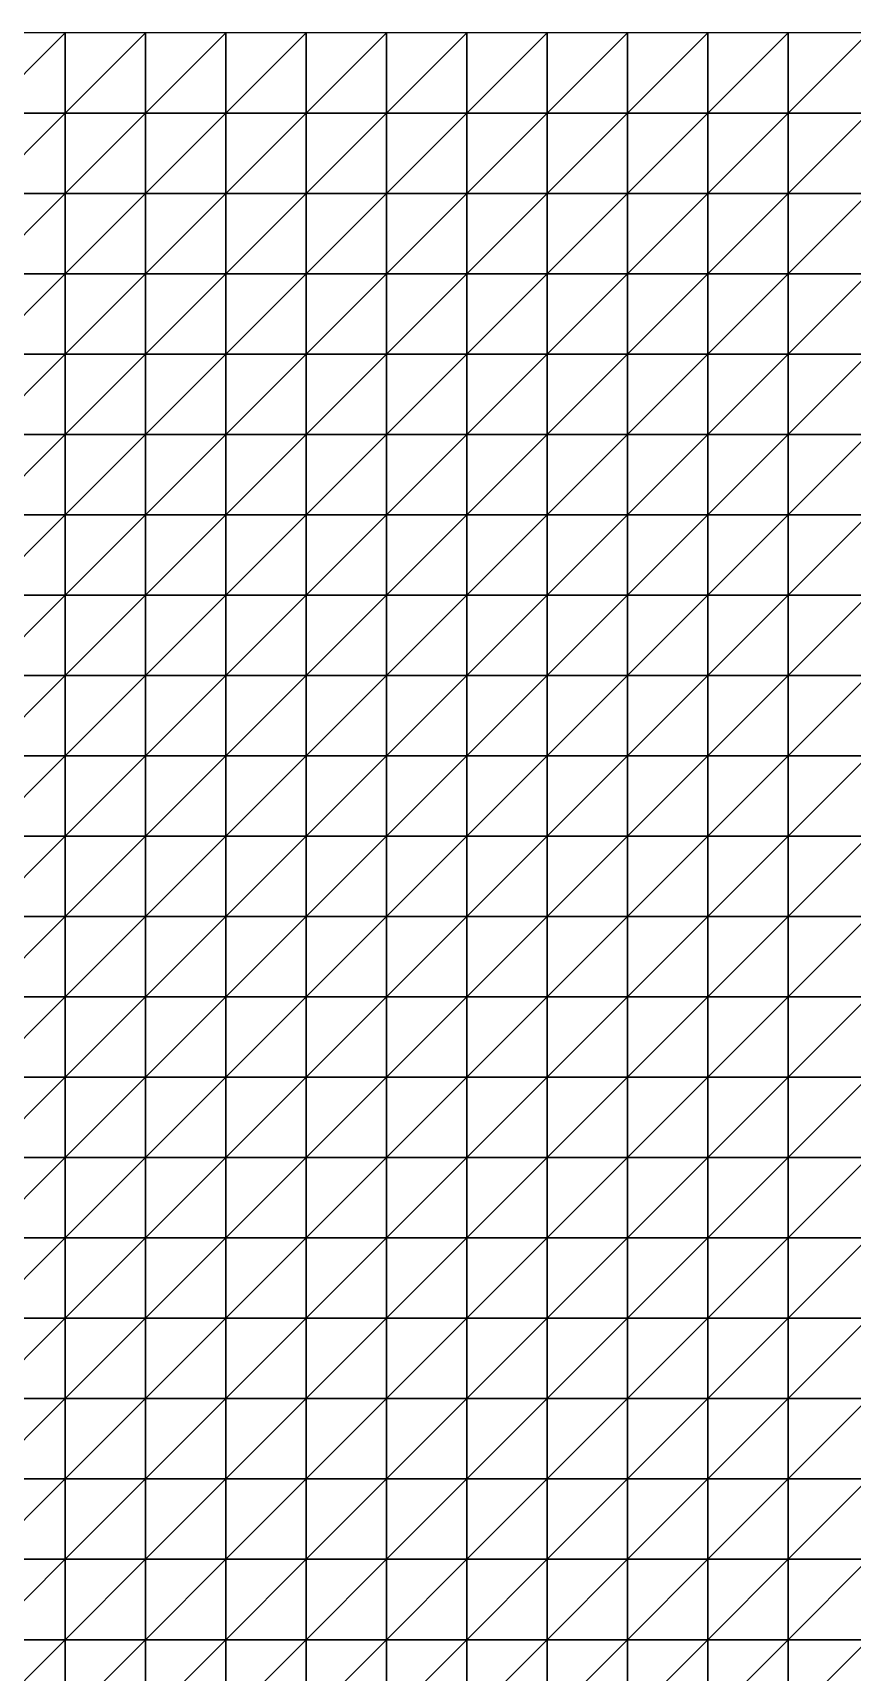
# Model space of a CAD drawing. Header units: metres. Extents: x 351000 to 353000, y 7455000 to 7457000.
# Drawn here: x 352490 to 352745, y 7456490 to 7457000 of the extents above; entities that cross this region are included whole.
import ezdxf

# ---------------------------------------------------------------- set-up
doc = ezdxf.new("R2010")
doc.units = ezdxf.units.M

msp = doc.modelspace()

# ---------------------------------------------------------------- linework, layer by layer
at = {"layer": 'BASE_OF_OXIDE_BOX'}
for points in [[(352475, 7456975, 1186.91), (352500, 7456975, 1201.4), (352500, 7457000, 1194.12)], [(352475, 7456975, 1186.91), (352500, 7457000, 1194.12), (352475, 7457000, 1181.9)], [(352500, 7456975, 1201.4), (352525, 7456975, 1214.19), (352525, 7457000, 1206.35)], [(352500, 7456975, 1201.4), (352525, 7457000, 1206.35), (352500, 7457000, 1194.12)], [(352525, 7456975, 1214.19), (352550, 7456975, 1222.08), (352550, 7457000, 1214.76)], [(352525, 7456975, 1214.19), (352550, 7457000, 1214.76), (352525, 7457000, 1206.35)], [(352550, 7456975, 1222.08), (352575, 7456975, 1225.71), (352575, 7457000, 1218.33)], [(352550, 7456975, 1222.08), (352575, 7457000, 1218.33), (352550, 7457000, 1214.76)], [(352575, 7456975, 1225.71), (352600, 7456975, 1221.13), (352600, 7457000, 1215.51)], [(352575, 7456975, 1225.71), (352600, 7457000, 1215.51), (352575, 7457000, 1218.33)], [(352600, 7456975, 1221.13), (352625, 7456975, 1211.99), (352625, 7457000, 1208.33)], [(352600, 7456975, 1221.13), (352625, 7457000, 1208.33), (352600, 7457000, 1215.51)], [(352625, 7456975, 1211.99), (352650, 7456975, 1201.63), (352650, 7457000, 1199.58)], [(352625, 7456975, 1211.99), (352650, 7457000, 1199.58), (352625, 7457000, 1208.33)], [(352650, 7456975, 1201.63), (352675, 7456975, 1193.41), (352675, 7457000, 1192.22)], [(352650, 7456975, 1201.63), (352675, 7457000, 1192.22), (352650, 7457000, 1199.58)], [(352675, 7456975, 1193.41), (352700, 7456975, 1189.57), (352700, 7457000, 1188.35)], [(352675, 7456975, 1193.41), (352700, 7457000, 1188.35), (352675, 7457000, 1192.22)], [(352700, 7456975, 1189.57), (352725, 7456975, 1190.68), (352725, 7457000, 1188.75)], [(352700, 7456975, 1189.57), (352725, 7457000, 1188.75), (352700, 7457000, 1188.35)], [(352725, 7456975, 1190.68), (352750, 7456975, 1195.74), (352750, 7457000, 1192.9)], [(352725, 7456975, 1190.68), (352750, 7457000, 1192.9), (352725, 7457000, 1188.75)], [(352475, 7456950, 1190.58), (352500, 7456950, 1206.44), (352500, 7456975, 1201.4)], [(352475, 7456950, 1190.58), (352500, 7456975, 1201.4), (352475, 7456975, 1186.91)], [(352500, 7456950, 1206.44), (352525, 7456950, 1217.72), (352525, 7456975, 1214.19)], [(352500, 7456950, 1206.44), (352525, 7456975, 1214.19), (352500, 7456975, 1201.4)], [(352525, 7456950, 1217.72), (352550, 7456950, 1225.62), (352550, 7456975, 1222.08)], [(352525, 7456950, 1217.72), (352550, 7456975, 1222.08), (352525, 7456975, 1214.19)], [(352550, 7456950, 1225.62), (352575, 7456950, 1229.38), (352575, 7456975, 1225.71)], [(352550, 7456950, 1225.62), (352575, 7456975, 1225.71), (352550, 7456975, 1222.08)], [(352575, 7456950, 1229.38), (352600, 7456950, 1223.93), (352600, 7456975, 1221.13)], [(352575, 7456950, 1229.38), (352600, 7456975, 1221.13), (352575, 7456975, 1225.71)], [(352600, 7456950, 1223.93), (352625, 7456950, 1213.88), (352625, 7456975, 1211.99)], [(352600, 7456950, 1223.93), (352625, 7456975, 1211.99), (352600, 7456975, 1221.13)], [(352625, 7456950, 1213.88), (352650, 7456950, 1203.16), (352650, 7456975, 1201.63)], [(352625, 7456950, 1213.88), (352650, 7456975, 1201.63), (352625, 7456975, 1211.99)], [(352650, 7456950, 1203.16), (352675, 7456950, 1195.27), (352675, 7456975, 1193.41)], [(352650, 7456950, 1203.16), (352675, 7456975, 1193.41), (352650, 7456975, 1201.63)], [(352675, 7456950, 1195.27), (352700, 7456950, 1192.33), (352700, 7456975, 1189.57)], [(352675, 7456950, 1195.27), (352700, 7456975, 1189.57), (352675, 7456975, 1193.41)], [(352700, 7456950, 1192.33), (352725, 7456950, 1194.56), (352725, 7456975, 1190.68)], [(352700, 7456950, 1192.33), (352725, 7456975, 1190.68), (352700, 7456975, 1189.57)], [(352725, 7456950, 1194.56), (352750, 7456950, 1200.44), (352750, 7456975, 1195.74)], [(352725, 7456950, 1194.56), (352750, 7456975, 1195.74), (352725, 7456975, 1190.68)], [(352475, 7456925, 1195.01), (352500, 7456925, 1208.62), (352500, 7456950, 1206.44)], [(352475, 7456925, 1195.01), (352500, 7456950, 1206.44), (352475, 7456950, 1190.58)], [(352500, 7456925, 1208.62), (352525, 7456925, 1218.88), (352525, 7456950, 1217.72)], [(352500, 7456925, 1208.62), (352525, 7456950, 1217.72), (352500, 7456950, 1206.44)], [(352525, 7456925, 1218.88), (352550, 7456925, 1226.2), (352550, 7456950, 1225.62)], [(352525, 7456925, 1218.88), (352550, 7456950, 1225.62), (352525, 7456950, 1217.72)], [(352550, 7456925, 1226.2), (352575, 7456925, 1229.03), (352575, 7456950, 1229.38)], [(352550, 7456925, 1226.2), (352575, 7456950, 1229.38), (352550, 7456950, 1225.62)], [(352575, 7456925, 1229.03), (352600, 7456925, 1224.26), (352600, 7456950, 1223.93)], [(352575, 7456925, 1229.03), (352600, 7456950, 1223.93), (352575, 7456950, 1229.38)], [(352600, 7456925, 1224.26), (352625, 7456925, 1213.97), (352625, 7456950, 1213.88)], [(352600, 7456925, 1224.26), (352625, 7456950, 1213.88), (352600, 7456950, 1223.93)], [(352625, 7456925, 1213.97), (352650, 7456925, 1203.73), (352650, 7456950, 1203.16)], [(352625, 7456925, 1213.97), (352650, 7456950, 1203.16), (352625, 7456950, 1213.88)], [(352650, 7456925, 1203.73), (352675, 7456925, 1196.89), (352675, 7456950, 1195.27)], [(352650, 7456925, 1203.73), (352675, 7456950, 1195.27), (352650, 7456950, 1203.16)], [(352675, 7456925, 1196.89), (352700, 7456925, 1195.29), (352700, 7456950, 1192.33)], [(352675, 7456925, 1196.89), (352700, 7456950, 1192.33), (352675, 7456950, 1195.27)], [(352700, 7456925, 1195.29), (352725, 7456925, 1198.67), (352725, 7456950, 1194.56)], [(352700, 7456925, 1195.29), (352725, 7456950, 1194.56), (352700, 7456950, 1192.33)], [(352725, 7456925, 1198.67), (352750, 7456925, 1205.07), (352750, 7456950, 1200.44)], [(352725, 7456925, 1198.67), (352750, 7456950, 1200.44), (352725, 7456950, 1194.56)], [(352475, 7456900, 1202.11), (352500, 7456900, 1211.02), (352500, 7456925, 1208.62)], [(352475, 7456900, 1202.11), (352500, 7456925, 1208.62), (352475, 7456925, 1195.01)], [(352500, 7456900, 1211.02), (352525, 7456900, 1219.76), (352525, 7456925, 1218.88)], [(352500, 7456900, 1211.02), (352525, 7456925, 1218.88), (352500, 7456925, 1208.62)], [(352525, 7456900, 1219.76), (352550, 7456900, 1225.8), (352550, 7456925, 1226.2)], [(352525, 7456900, 1219.76), (352550, 7456925, 1226.2), (352525, 7456925, 1218.88)], [(352550, 7456900, 1225.8), (352575, 7456900, 1227.6), (352575, 7456925, 1229.03)], [(352550, 7456900, 1225.8), (352575, 7456925, 1229.03), (352550, 7456925, 1226.2)], [(352575, 7456900, 1227.6), (352600, 7456900, 1222.9), (352600, 7456925, 1224.26)], [(352575, 7456900, 1227.6), (352600, 7456925, 1224.26), (352575, 7456925, 1229.03)], [(352600, 7456900, 1222.9), (352625, 7456900, 1212.52), (352625, 7456925, 1213.97)], [(352600, 7456900, 1222.9), (352625, 7456925, 1213.97), (352600, 7456925, 1224.26)], [(352625, 7456900, 1212.52), (352650, 7456900, 1202.93), (352650, 7456925, 1203.73)], [(352625, 7456900, 1212.52), (352650, 7456925, 1203.73), (352625, 7456925, 1213.97)], [(352650, 7456900, 1202.93), (352675, 7456900, 1197.17), (352675, 7456925, 1196.89)], [(352650, 7456900, 1202.93), (352675, 7456925, 1196.89), (352650, 7456925, 1203.73)], [(352675, 7456900, 1197.17), (352700, 7456900, 1196.65), (352700, 7456925, 1195.29)], [(352675, 7456900, 1197.17), (352700, 7456925, 1195.29), (352675, 7456925, 1196.89)], [(352700, 7456900, 1196.65), (352725, 7456900, 1200.68), (352725, 7456925, 1198.67)], [(352700, 7456900, 1196.65), (352725, 7456925, 1198.67), (352700, 7456925, 1195.29)], [(352725, 7456900, 1200.68), (352750, 7456900, 1206.95), (352750, 7456925, 1205.07)], [(352725, 7456900, 1200.68), (352750, 7456925, 1205.07), (352725, 7456925, 1198.67)], [(352475, 7456875, 1209.41), (352500, 7456875, 1215.51), (352500, 7456900, 1211.02)], [(352475, 7456875, 1209.41), (352500, 7456900, 1211.02), (352475, 7456900, 1202.11)], [(352500, 7456875, 1215.51), (352525, 7456875, 1221.69), (352525, 7456900, 1219.76)], [(352500, 7456875, 1215.51), (352525, 7456900, 1219.76), (352500, 7456900, 1211.02)], [(352525, 7456875, 1221.69), (352550, 7456875, 1225.88), (352550, 7456900, 1225.8)], [(352525, 7456875, 1221.69), (352550, 7456900, 1225.8), (352525, 7456900, 1219.76)], [(352550, 7456875, 1225.88), (352575, 7456875, 1226.61), (352575, 7456900, 1227.6)], [(352550, 7456875, 1225.88), (352575, 7456900, 1227.6), (352550, 7456900, 1225.8)], [(352575, 7456875, 1226.61), (352600, 7456875, 1220.42), (352600, 7456900, 1222.9)], [(352575, 7456875, 1226.61), (352600, 7456900, 1222.9), (352575, 7456900, 1227.6)], [(352600, 7456875, 1220.42), (352625, 7456875, 1209.86), (352625, 7456900, 1212.52)], [(352600, 7456875, 1220.42), (352625, 7456900, 1212.52), (352600, 7456900, 1222.9)], [(352625, 7456875, 1209.86), (352650, 7456875, 1200.71), (352650, 7456900, 1202.93)], [(352625, 7456875, 1209.86), (352650, 7456900, 1202.93), (352625, 7456900, 1212.52)], [(352650, 7456875, 1200.71), (352675, 7456875, 1195.58), (352675, 7456900, 1197.17)], [(352650, 7456875, 1200.71), (352675, 7456900, 1197.17), (352650, 7456900, 1202.93)], [(352675, 7456875, 1195.58), (352700, 7456875, 1195.44), (352700, 7456900, 1196.65)], [(352675, 7456875, 1195.58), (352700, 7456900, 1196.65), (352675, 7456900, 1197.17)], [(352700, 7456875, 1195.44), (352725, 7456875, 1199.27), (352725, 7456900, 1200.68)], [(352700, 7456875, 1195.44), (352725, 7456900, 1200.68), (352700, 7456900, 1196.65)], [(352725, 7456875, 1199.27), (352750, 7456875, 1204.56), (352750, 7456900, 1206.95)], [(352725, 7456875, 1199.27), (352750, 7456900, 1206.95), (352725, 7456900, 1200.68)], [(352475, 7456850, 1218.13), (352500, 7456850, 1220.95), (352500, 7456875, 1215.51)], [(352475, 7456850, 1218.13), (352500, 7456875, 1215.51), (352475, 7456875, 1209.41)], [(352500, 7456850, 1220.95), (352525, 7456850, 1224.19), (352525, 7456875, 1221.69)], [(352500, 7456850, 1220.95), (352525, 7456875, 1221.69), (352500, 7456875, 1215.51)], [(352525, 7456850, 1224.19), (352550, 7456850, 1226.41), (352550, 7456875, 1225.88)], [(352525, 7456850, 1224.19), (352550, 7456875, 1225.88), (352525, 7456875, 1221.69)], [(352550, 7456850, 1226.41), (352575, 7456850, 1226.37), (352575, 7456875, 1226.61)], [(352550, 7456850, 1226.41), (352575, 7456875, 1226.61), (352550, 7456875, 1225.88)], [(352575, 7456850, 1226.37), (352600, 7456850, 1216.97), (352600, 7456875, 1220.42)], [(352575, 7456850, 1226.37), (352600, 7456875, 1220.42), (352575, 7456875, 1226.61)], [(352600, 7456850, 1216.97), (352625, 7456850, 1206.43), (352625, 7456875, 1209.86)], [(352600, 7456850, 1216.97), (352625, 7456875, 1209.86), (352600, 7456875, 1220.42)], [(352625, 7456850, 1206.43), (352650, 7456850, 1197.7), (352650, 7456875, 1200.71)], [(352625, 7456850, 1206.43), (352650, 7456875, 1200.71), (352625, 7456875, 1209.86)], [(352650, 7456850, 1197.7), (352675, 7456850, 1192.86), (352675, 7456875, 1195.58)], [(352650, 7456850, 1197.7), (352675, 7456875, 1195.58), (352650, 7456875, 1200.71)], [(352675, 7456850, 1192.86), (352700, 7456850, 1192.47), (352700, 7456875, 1195.44)], [(352675, 7456850, 1192.86), (352700, 7456875, 1195.44), (352675, 7456875, 1195.58)], [(352700, 7456850, 1192.47), (352725, 7456850, 1195.32), (352725, 7456875, 1199.27)], [(352700, 7456850, 1192.47), (352725, 7456875, 1199.27), (352700, 7456875, 1195.44)], [(352725, 7456850, 1195.32), (352750, 7456850, 1198.94), (352750, 7456875, 1204.56)], [(352725, 7456850, 1195.32), (352750, 7456875, 1204.56), (352725, 7456875, 1199.27)], [(352475, 7456825, 1224.79), (352500, 7456825, 1224.77), (352500, 7456850, 1220.95)], [(352475, 7456825, 1224.79), (352500, 7456850, 1220.95), (352475, 7456850, 1218.13)], [(352500, 7456825, 1224.77), (352525, 7456825, 1225.52), (352525, 7456850, 1224.19)], [(352500, 7456825, 1224.77), (352525, 7456850, 1224.19), (352500, 7456850, 1220.95)], [(352525, 7456825, 1225.52), (352550, 7456825, 1226.37), (352550, 7456850, 1226.41)], [(352525, 7456825, 1225.52), (352550, 7456850, 1226.41), (352525, 7456850, 1224.19)], [(352550, 7456825, 1226.37), (352575, 7456825, 1221.99), (352575, 7456850, 1226.37)], [(352550, 7456825, 1226.37), (352575, 7456850, 1226.37), (352550, 7456850, 1226.41)], [(352575, 7456825, 1221.99), (352600, 7456825, 1212.66), (352600, 7456850, 1216.97)], [(352575, 7456825, 1221.99), (352600, 7456850, 1216.97), (352575, 7456850, 1226.37)], [(352600, 7456825, 1212.66), (352625, 7456825, 1203.02), (352625, 7456850, 1206.43)], [(352600, 7456825, 1212.66), (352625, 7456850, 1206.43), (352600, 7456850, 1216.97)], [(352625, 7456825, 1203.02), (352650, 7456825, 1195.25), (352650, 7456850, 1197.7)], [(352625, 7456825, 1203.02), (352650, 7456850, 1197.7), (352625, 7456850, 1206.43)], [(352650, 7456825, 1195.25), (352675, 7456825, 1190.87), (352675, 7456850, 1192.86)], [(352650, 7456825, 1195.25), (352675, 7456850, 1192.86), (352650, 7456850, 1197.7)], [(352675, 7456825, 1190.87), (352700, 7456825, 1190.1), (352700, 7456850, 1192.47)], [(352675, 7456825, 1190.87), (352700, 7456850, 1192.47), (352675, 7456850, 1192.86)], [(352700, 7456825, 1190.1), (352725, 7456825, 1191.65), (352725, 7456850, 1195.32)], [(352700, 7456825, 1190.1), (352725, 7456850, 1195.32), (352700, 7456850, 1192.47)], [(352725, 7456825, 1191.65), (352750, 7456825, 1193.27), (352750, 7456850, 1198.94)], [(352725, 7456825, 1191.65), (352750, 7456850, 1198.94), (352725, 7456850, 1195.32)], [(352475, 7456800, 1226.66), (352500, 7456800, 1224.89), (352500, 7456825, 1224.77)], [(352475, 7456800, 1226.66), (352500, 7456825, 1224.77), (352475, 7456825, 1224.79)], [(352500, 7456800, 1224.89), (352525, 7456800, 1224.32), (352525, 7456825, 1225.52)], [(352500, 7456800, 1224.89), (352525, 7456825, 1225.52), (352500, 7456825, 1224.77)], [(352525, 7456800, 1224.32), (352550, 7456800, 1221.92), (352550, 7456825, 1226.37)], [(352525, 7456800, 1224.32), (352550, 7456825, 1226.37), (352525, 7456825, 1225.52)], [(352550, 7456800, 1221.92), (352575, 7456800, 1215.52), (352575, 7456825, 1221.99)], [(352550, 7456800, 1221.92), (352575, 7456825, 1221.99), (352550, 7456825, 1226.37)], [(352575, 7456800, 1215.52), (352600, 7456800, 1207.95), (352600, 7456825, 1212.66)], [(352575, 7456800, 1215.52), (352600, 7456825, 1212.66), (352575, 7456825, 1221.99)], [(352600, 7456800, 1207.95), (352625, 7456800, 1200.55), (352625, 7456825, 1203.02)], [(352600, 7456800, 1207.95), (352625, 7456825, 1203.02), (352600, 7456825, 1212.66)], [(352625, 7456800, 1200.55), (352650, 7456800, 1194.77), (352650, 7456825, 1195.25)], [(352625, 7456800, 1200.55), (352650, 7456825, 1195.25), (352625, 7456825, 1203.02)], [(352650, 7456800, 1194.77), (352675, 7456800, 1191.55), (352675, 7456825, 1190.87)], [(352650, 7456800, 1194.77), (352675, 7456825, 1190.87), (352650, 7456825, 1195.25)], [(352675, 7456800, 1191.55), (352700, 7456800, 1190.79), (352700, 7456825, 1190.1)], [(352675, 7456800, 1191.55), (352700, 7456825, 1190.1), (352675, 7456825, 1190.87)], [(352700, 7456800, 1190.79), (352725, 7456800, 1191.26), (352725, 7456825, 1191.65)], [(352700, 7456800, 1190.79), (352725, 7456825, 1191.65), (352700, 7456825, 1190.1)], [(352725, 7456800, 1191.26), (352750, 7456800, 1191), (352750, 7456825, 1193.27)], [(352725, 7456800, 1191.26), (352750, 7456825, 1193.27), (352725, 7456825, 1191.65)], [(352475, 7456775, 1220.09), (352500, 7456775, 1218.82), (352500, 7456800, 1224.89)], [(352475, 7456775, 1220.09), (352500, 7456800, 1224.89), (352475, 7456800, 1226.66)], [(352500, 7456775, 1218.82), (352525, 7456775, 1216.07), (352525, 7456800, 1224.32)], [(352500, 7456775, 1218.82), (352525, 7456800, 1224.32), (352500, 7456800, 1224.89)], [(352525, 7456775, 1216.07), (352550, 7456775, 1212.33), (352550, 7456800, 1221.92)], [(352525, 7456775, 1216.07), (352550, 7456800, 1221.92), (352525, 7456800, 1224.32)], [(352550, 7456775, 1212.33), (352575, 7456775, 1207.99), (352575, 7456800, 1215.52)], [(352550, 7456775, 1212.33), (352575, 7456800, 1215.52), (352550, 7456800, 1221.92)], [(352575, 7456775, 1207.99), (352600, 7456775, 1203.53), (352600, 7456800, 1207.95)], [(352575, 7456775, 1207.99), (352600, 7456800, 1207.95), (352575, 7456800, 1215.52)], [(352600, 7456775, 1203.53), (352625, 7456775, 1199.56), (352625, 7456800, 1200.55)], [(352600, 7456775, 1203.53), (352625, 7456800, 1200.55), (352600, 7456800, 1207.95)], [(352625, 7456775, 1199.56), (352650, 7456775, 1196.74), (352650, 7456800, 1194.77)], [(352625, 7456775, 1199.56), (352650, 7456800, 1194.77), (352625, 7456800, 1200.55)], [(352650, 7456775, 1196.74), (352675, 7456775, 1195.44), (352675, 7456800, 1191.55)], [(352650, 7456775, 1196.74), (352675, 7456800, 1191.55), (352650, 7456800, 1194.77)], [(352675, 7456775, 1195.44), (352700, 7456775, 1195.29), (352700, 7456800, 1190.79)], [(352675, 7456775, 1195.44), (352700, 7456800, 1190.79), (352675, 7456800, 1191.55)], [(352700, 7456775, 1195.29), (352725, 7456775, 1195.17), (352725, 7456800, 1191.26)], [(352700, 7456775, 1195.29), (352725, 7456800, 1191.26), (352700, 7456800, 1190.79)], [(352725, 7456775, 1195.17), (352750, 7456775, 1193.44), (352750, 7456800, 1191)], [(352725, 7456775, 1195.17), (352750, 7456800, 1191), (352725, 7456800, 1191.26)], [(352475, 7456750, 1211.07), (352500, 7456750, 1208.04), (352500, 7456775, 1218.82)], [(352475, 7456750, 1211.07), (352500, 7456775, 1218.82), (352475, 7456775, 1220.09)], [(352500, 7456750, 1208.04), (352525, 7456750, 1204.9), (352525, 7456775, 1216.07)], [(352500, 7456750, 1208.04), (352525, 7456775, 1216.07), (352500, 7456775, 1218.82)], [(352525, 7456750, 1204.9), (352550, 7456750, 1202.37), (352550, 7456775, 1212.33)], [(352525, 7456750, 1204.9), (352550, 7456775, 1212.33), (352525, 7456775, 1216.07)], [(352550, 7456750, 1202.37), (352575, 7456750, 1200.67), (352575, 7456775, 1207.99)], [(352550, 7456750, 1202.37), (352575, 7456775, 1207.99), (352550, 7456775, 1212.33)], [(352575, 7456750, 1200.67), (352600, 7456750, 1199.78), (352600, 7456775, 1203.53)], [(352575, 7456750, 1200.67), (352600, 7456775, 1203.53), (352575, 7456775, 1207.99)], [(352600, 7456750, 1199.78), (352625, 7456750, 1199.6), (352625, 7456775, 1199.56)], [(352600, 7456750, 1199.78), (352625, 7456775, 1199.56), (352600, 7456775, 1203.53)], [(352625, 7456750, 1199.6), (352650, 7456750, 1200.06), (352650, 7456775, 1196.74)], [(352625, 7456750, 1199.6), (352650, 7456775, 1196.74), (352625, 7456775, 1199.56)], [(352650, 7456750, 1200.06), (352675, 7456750, 1201), (352675, 7456775, 1195.44)], [(352650, 7456750, 1200.06), (352675, 7456775, 1195.44), (352650, 7456775, 1196.74)], [(352675, 7456750, 1201), (352700, 7456750, 1201.86), (352700, 7456775, 1195.29)], [(352675, 7456750, 1201), (352700, 7456775, 1195.29), (352675, 7456775, 1195.44)], [(352700, 7456750, 1201.86), (352725, 7456750, 1201.59), (352725, 7456775, 1195.17)], [(352700, 7456750, 1201.86), (352725, 7456775, 1195.17), (352700, 7456775, 1195.29)], [(352725, 7456750, 1201.59), (352750, 7456750, 1198.91), (352750, 7456775, 1193.44)], [(352725, 7456750, 1201.59), (352750, 7456775, 1193.44), (352725, 7456775, 1195.17)], [(352475, 7456725, 1203.64), (352500, 7456725, 1199.05), (352500, 7456750, 1208.04)], [(352475, 7456725, 1203.64), (352500, 7456750, 1208.04), (352475, 7456750, 1211.07)], [(352500, 7456725, 1199.05), (352525, 7456725, 1195.5), (352525, 7456750, 1204.9)], [(352500, 7456725, 1199.05), (352525, 7456750, 1204.9), (352500, 7456750, 1208.04)], [(352525, 7456725, 1195.5), (352550, 7456725, 1193.87), (352550, 7456750, 1202.37)], [(352525, 7456725, 1195.5), (352550, 7456750, 1202.37), (352525, 7456750, 1204.9)], [(352550, 7456725, 1193.87), (352575, 7456725, 1194.29), (352575, 7456750, 1200.67)], [(352550, 7456725, 1193.87), (352575, 7456750, 1200.67), (352550, 7456750, 1202.37)], [(352575, 7456725, 1194.29), (352600, 7456725, 1196.33), (352600, 7456750, 1199.78)], [(352575, 7456725, 1194.29), (352600, 7456750, 1199.78), (352575, 7456750, 1200.67)], [(352600, 7456725, 1196.33), (352625, 7456725, 1199.29), (352625, 7456750, 1199.6)], [(352600, 7456725, 1196.33), (352625, 7456750, 1199.6), (352600, 7456750, 1199.78)], [(352625, 7456725, 1199.29), (352650, 7456725, 1199.6), (352650, 7456750, 1200.06)], [(352625, 7456725, 1199.29), (352650, 7456750, 1200.06), (352625, 7456750, 1199.6)], [(352650, 7456725, 1199.6), (352675, 7456725, 1201.61), (352675, 7456750, 1201)], [(352650, 7456725, 1199.6), (352675, 7456750, 1201), (352650, 7456750, 1200.06)], [(352675, 7456725, 1201.61), (352700, 7456725, 1204.28), (352700, 7456750, 1201.86)], [(352675, 7456725, 1201.61), (352700, 7456750, 1201.86), (352675, 7456750, 1201)], [(352700, 7456725, 1204.28), (352725, 7456725, 1206.37), (352725, 7456750, 1201.59)], [(352700, 7456725, 1204.28), (352725, 7456750, 1201.59), (352700, 7456750, 1201.86)], [(352725, 7456725, 1206.37), (352750, 7456725, 1203.96), (352750, 7456750, 1198.91)], [(352725, 7456725, 1206.37), (352750, 7456750, 1198.91), (352725, 7456750, 1201.59)], [(352475, 7456700, 1199.73), (352500, 7456700, 1193.4), (352500, 7456725, 1199.05)], [(352475, 7456700, 1199.73), (352500, 7456725, 1199.05), (352475, 7456725, 1203.64)], [(352500, 7456700, 1193.4), (352525, 7456700, 1188.85), (352525, 7456725, 1195.5)], [(352500, 7456700, 1193.4), (352525, 7456725, 1195.5), (352500, 7456725, 1199.05)], [(352525, 7456700, 1188.85), (352550, 7456700, 1187.19), (352550, 7456725, 1193.87)], [(352525, 7456700, 1188.85), (352550, 7456725, 1193.87), (352525, 7456725, 1195.5)], [(352550, 7456700, 1187.19), (352575, 7456700, 1188.53), (352575, 7456725, 1194.29)], [(352550, 7456700, 1187.19), (352575, 7456725, 1194.29), (352550, 7456725, 1193.87)], [(352575, 7456700, 1188.53), (352600, 7456700, 1192.21), (352600, 7456725, 1196.33)], [(352575, 7456700, 1188.53), (352600, 7456725, 1196.33), (352575, 7456725, 1194.29)], [(352600, 7456700, 1192.21), (352625, 7456700, 1197.11), (352625, 7456725, 1199.29)], [(352600, 7456700, 1192.21), (352625, 7456725, 1199.29), (352600, 7456725, 1196.33)], [(352625, 7456700, 1197.11), (352650, 7456700, 1199.59), (352650, 7456725, 1199.6)], [(352625, 7456700, 1197.11), (352650, 7456725, 1199.6), (352625, 7456725, 1199.29)], [(352650, 7456700, 1199.59), (352675, 7456700, 1203.07), (352675, 7456725, 1201.61)], [(352650, 7456700, 1199.59), (352675, 7456725, 1201.61), (352650, 7456725, 1199.6)], [(352675, 7456700, 1203.07), (352700, 7456700, 1206.75), (352700, 7456725, 1204.28)], [(352675, 7456700, 1203.07), (352700, 7456725, 1204.28), (352675, 7456725, 1201.61)], [(352700, 7456700, 1206.75), (352725, 7456700, 1209.14), (352725, 7456725, 1206.37)], [(352700, 7456700, 1206.75), (352725, 7456725, 1206.37), (352700, 7456725, 1204.28)], [(352725, 7456700, 1209.14), (352750, 7456700, 1206.01), (352750, 7456725, 1203.96)], [(352725, 7456700, 1209.14), (352750, 7456725, 1203.96), (352725, 7456725, 1206.37)], [(352475, 7456675, 1198.14), (352500, 7456675, 1189.9), (352500, 7456700, 1193.4)], [(352475, 7456675, 1198.14), (352500, 7456700, 1193.4), (352475, 7456700, 1199.73)], [(352500, 7456675, 1189.9), (352525, 7456675, 1183.81), (352525, 7456700, 1188.85)], [(352500, 7456675, 1189.9), (352525, 7456700, 1188.85), (352500, 7456700, 1193.4)], [(352525, 7456675, 1183.81), (352550, 7456675, 1181.26), (352550, 7456700, 1187.19)], [(352525, 7456675, 1183.81), (352550, 7456700, 1187.19), (352525, 7456700, 1188.85)], [(352550, 7456675, 1181.26), (352575, 7456675, 1182.49), (352575, 7456700, 1188.53)], [(352550, 7456675, 1181.26), (352575, 7456700, 1188.53), (352550, 7456700, 1187.19)], [(352575, 7456675, 1182.49), (352600, 7456675, 1186.73), (352600, 7456700, 1192.21)], [(352575, 7456675, 1182.49), (352600, 7456700, 1192.21), (352575, 7456700, 1188.53)], [(352600, 7456675, 1186.73), (352625, 7456675, 1192.65), (352625, 7456700, 1197.11)], [(352600, 7456675, 1186.73), (352625, 7456700, 1197.11), (352600, 7456700, 1192.21)], [(352625, 7456675, 1192.65), (352650, 7456675, 1198.81), (352650, 7456700, 1199.59)], [(352625, 7456675, 1192.65), (352650, 7456700, 1199.59), (352625, 7456700, 1197.11)], [(352650, 7456675, 1198.81), (352675, 7456675, 1204.03), (352675, 7456700, 1203.07)], [(352650, 7456675, 1198.81), (352675, 7456700, 1203.07), (352650, 7456700, 1199.59)], [(352675, 7456675, 1204.03), (352700, 7456675, 1207.38), (352700, 7456700, 1206.75)], [(352675, 7456675, 1204.03), (352700, 7456700, 1206.75), (352675, 7456700, 1203.07)], [(352700, 7456675, 1207.38), (352725, 7456675, 1208.06), (352725, 7456700, 1209.14)], [(352700, 7456675, 1207.38), (352725, 7456700, 1209.14), (352700, 7456700, 1206.75)], [(352725, 7456675, 1208.06), (352750, 7456675, 1205.42), (352750, 7456700, 1206.01)], [(352725, 7456675, 1208.06), (352750, 7456700, 1206.01), (352725, 7456700, 1209.14)], [(352475, 7456650, 1195.9), (352500, 7456650, 1185.96), (352500, 7456675, 1189.9)], [(352475, 7456650, 1195.9), (352500, 7456675, 1189.9), (352475, 7456675, 1198.14)], [(352500, 7456650, 1185.96), (352525, 7456650, 1178.37), (352525, 7456675, 1183.81)], [(352500, 7456650, 1185.96), (352525, 7456675, 1183.81), (352500, 7456675, 1189.9)], [(352525, 7456650, 1178.37), (352550, 7456650, 1174.79), (352550, 7456675, 1181.26)], [(352525, 7456650, 1178.37), (352550, 7456675, 1181.26), (352525, 7456675, 1183.81)], [(352550, 7456650, 1174.79), (352575, 7456650, 1175.71), (352575, 7456675, 1182.49)], [(352550, 7456650, 1174.79), (352575, 7456675, 1182.49), (352550, 7456675, 1181.26)], [(352575, 7456650, 1175.71), (352600, 7456650, 1180.36), (352600, 7456675, 1186.73)], [(352575, 7456650, 1175.71), (352600, 7456675, 1186.73), (352575, 7456675, 1182.49)], [(352600, 7456650, 1180.36), (352625, 7456650, 1187.23), (352625, 7456675, 1192.65)], [(352600, 7456650, 1180.36), (352625, 7456675, 1192.65), (352600, 7456675, 1186.73)], [(352625, 7456650, 1187.23), (352650, 7456650, 1194.63), (352650, 7456675, 1198.81)], [(352625, 7456650, 1187.23), (352650, 7456675, 1198.81), (352625, 7456675, 1192.65)], [(352650, 7456650, 1194.63), (352675, 7456650, 1201.09), (352675, 7456675, 1204.03)], [(352650, 7456650, 1194.63), (352675, 7456675, 1204.03), (352650, 7456675, 1198.81)], [(352675, 7456650, 1201.09), (352700, 7456650, 1205.53), (352700, 7456675, 1207.38)], [(352675, 7456650, 1201.09), (352700, 7456675, 1207.38), (352675, 7456675, 1204.03)], [(352700, 7456650, 1205.53), (352725, 7456650, 1207.15), (352725, 7456675, 1208.06)], [(352700, 7456650, 1205.53), (352725, 7456675, 1208.06), (352700, 7456675, 1207.38)], [(352725, 7456650, 1207.15), (352750, 7456650, 1205.4), (352750, 7456675, 1205.42)], [(352725, 7456650, 1207.15), (352750, 7456675, 1205.42), (352725, 7456675, 1208.06)], [(352475, 7456625, 1190.92), (352500, 7456625, 1179.99), (352500, 7456650, 1185.96)], [(352475, 7456625, 1190.92), (352500, 7456650, 1185.96), (352475, 7456650, 1195.9)], [(352500, 7456625, 1179.99), (352525, 7456625, 1171.59), (352525, 7456650, 1178.37)], [(352500, 7456625, 1179.99), (352525, 7456650, 1178.37), (352500, 7456650, 1185.96)], [(352525, 7456625, 1171.59), (352550, 7456625, 1167.7), (352550, 7456650, 1174.79)], [(352525, 7456625, 1171.59), (352550, 7456650, 1174.79), (352525, 7456650, 1178.37)], [(352550, 7456625, 1167.7), (352575, 7456625, 1169.03), (352575, 7456650, 1175.71)], [(352550, 7456625, 1167.7), (352575, 7456650, 1175.71), (352550, 7456650, 1174.79)], [(352575, 7456625, 1169.03), (352600, 7456625, 1174.85), (352600, 7456650, 1180.36)], [(352575, 7456625, 1169.03), (352600, 7456650, 1180.36), (352575, 7456650, 1175.71)], [(352600, 7456625, 1174.85), (352625, 7456625, 1183.49), (352625, 7456650, 1187.23)], [(352600, 7456625, 1174.85), (352625, 7456650, 1187.23), (352600, 7456650, 1180.36)], [(352625, 7456625, 1183.49), (352650, 7456625, 1192.92), (352650, 7456650, 1194.63)], [(352625, 7456625, 1183.49), (352650, 7456650, 1194.63), (352625, 7456650, 1187.23)], [(352650, 7456625, 1192.92), (352675, 7456625, 1201.35), (352675, 7456650, 1201.09)], [(352650, 7456625, 1192.92), (352675, 7456650, 1201.09), (352650, 7456650, 1194.63)], [(352675, 7456625, 1201.35), (352700, 7456625, 1207.47), (352700, 7456650, 1205.53)], [(352675, 7456625, 1201.35), (352700, 7456650, 1205.53), (352675, 7456650, 1201.09)], [(352700, 7456625, 1207.47), (352725, 7456625, 1210.42), (352725, 7456650, 1207.15)], [(352700, 7456625, 1207.47), (352725, 7456650, 1207.15), (352700, 7456650, 1205.53)], [(352725, 7456625, 1210.42), (352750, 7456625, 1209.71), (352750, 7456650, 1205.4)], [(352725, 7456625, 1210.42), (352750, 7456650, 1205.4), (352725, 7456650, 1207.15)], [(352475, 7456600, 1184), (352500, 7456600, 1173.01), (352500, 7456625, 1179.99)], [(352475, 7456600, 1184), (352500, 7456625, 1179.99), (352475, 7456625, 1190.92)], [(352500, 7456600, 1173.01), (352525, 7456600, 1164.78), (352525, 7456625, 1171.59)], [(352500, 7456600, 1173.01), (352525, 7456625, 1171.59), (352500, 7456625, 1179.99)], [(352525, 7456600, 1164.78), (352550, 7456600, 1161.61), (352550, 7456625, 1167.7)], [(352525, 7456600, 1164.78), (352550, 7456625, 1167.7), (352525, 7456625, 1171.59)], [(352550, 7456600, 1161.61), (352575, 7456600, 1164.4), (352575, 7456625, 1169.03)], [(352550, 7456600, 1161.61), (352575, 7456625, 1169.03), (352550, 7456625, 1167.7)], [(352575, 7456600, 1164.4), (352600, 7456600, 1172.44), (352600, 7456625, 1174.85)], [(352575, 7456600, 1164.4), (352600, 7456625, 1174.85), (352575, 7456625, 1169.03)], [(352600, 7456600, 1172.44), (352625, 7456600, 1183.81), (352625, 7456625, 1183.49)], [(352600, 7456600, 1172.44), (352625, 7456625, 1183.49), (352600, 7456625, 1174.85)], [(352625, 7456600, 1183.81), (352650, 7456600, 1196.12), (352650, 7456625, 1192.92)], [(352625, 7456600, 1183.81), (352650, 7456625, 1192.92), (352625, 7456625, 1183.49)], [(352650, 7456600, 1196.12), (352675, 7456600, 1207.16), (352675, 7456625, 1201.35)], [(352650, 7456600, 1196.12), (352675, 7456625, 1201.35), (352650, 7456625, 1192.92)], [(352675, 7456600, 1207.16), (352700, 7456600, 1215.34), (352700, 7456625, 1207.47)], [(352675, 7456600, 1207.16), (352700, 7456625, 1207.47), (352675, 7456625, 1201.35)], [(352700, 7456600, 1215.34), (352725, 7456600, 1219.69), (352725, 7456625, 1210.42)], [(352700, 7456600, 1215.34), (352725, 7456625, 1210.42), (352700, 7456625, 1207.47)], [(352725, 7456600, 1219.69), (352750, 7456600, 1219.8), (352750, 7456625, 1209.71)], [(352725, 7456600, 1219.69), (352750, 7456625, 1209.71), (352725, 7456625, 1210.42)], [(352475, 7456575, 1178.71), (352500, 7456575, 1168.29), (352500, 7456600, 1173.01)], [(352475, 7456575, 1178.71), (352500, 7456600, 1173.01), (352475, 7456600, 1184)], [(352500, 7456575, 1168.29), (352525, 7456575, 1160.88), (352525, 7456600, 1164.78)], [(352500, 7456575, 1168.29), (352525, 7456600, 1164.78), (352500, 7456600, 1173.01)], [(352525, 7456575, 1160.88), (352550, 7456575, 1159.03), (352550, 7456600, 1161.61)], [(352525, 7456575, 1160.88), (352550, 7456600, 1161.61), (352525, 7456600, 1164.78)], [(352550, 7456575, 1159.03), (352575, 7456575, 1163.82), (352575, 7456600, 1164.4)], [(352550, 7456575, 1159.03), (352575, 7456600, 1164.4), (352550, 7456600, 1161.61)], [(352575, 7456575, 1163.82), (352600, 7456575, 1174.49), (352600, 7456600, 1172.44)], [(352575, 7456575, 1163.82), (352600, 7456600, 1172.44), (352575, 7456600, 1164.4)], [(352600, 7456575, 1174.49), (352625, 7456575, 1188.88), (352625, 7456600, 1183.81)], [(352600, 7456575, 1174.49), (352625, 7456600, 1183.81), (352600, 7456600, 1172.44)], [(352625, 7456575, 1188.88), (352650, 7456575, 1204.17), (352650, 7456600, 1196.12)], [(352625, 7456575, 1188.88), (352650, 7456600, 1196.12), (352625, 7456600, 1183.81)], [(352650, 7456575, 1204.17), (352675, 7456575, 1217.75), (352675, 7456600, 1207.16)], [(352650, 7456575, 1204.17), (352675, 7456600, 1207.16), (352650, 7456600, 1196.12)], [(352675, 7456575, 1217.75), (352700, 7456575, 1227.71), (352700, 7456600, 1215.34)], [(352675, 7456575, 1217.75), (352700, 7456600, 1215.34), (352675, 7456600, 1207.16)], [(352700, 7456575, 1227.71), (352725, 7456575, 1230.8), (352725, 7456600, 1219.69)], [(352700, 7456575, 1227.71), (352725, 7456600, 1219.69), (352700, 7456600, 1215.34)], [(352725, 7456575, 1230.8), (352750, 7456575, 1232.48), (352750, 7456600, 1219.8)], [(352725, 7456575, 1230.8), (352750, 7456600, 1219.8), (352725, 7456600, 1219.69)], [(352475, 7456550, 1179.12), (352500, 7456550, 1169.33), (352500, 7456575, 1168.29)], [(352475, 7456550, 1179.12), (352500, 7456575, 1168.29), (352475, 7456575, 1178.71)], [(352500, 7456550, 1169.33), (352525, 7456550, 1162.62), (352525, 7456575, 1160.88)], [(352500, 7456550, 1169.33), (352525, 7456575, 1160.88), (352500, 7456575, 1168.29)], [(352525, 7456550, 1162.62), (352550, 7456550, 1161.79), (352550, 7456575, 1159.03)], [(352525, 7456550, 1162.62), (352550, 7456575, 1159.03), (352525, 7456575, 1160.88)], [(352550, 7456550, 1161.79), (352575, 7456550, 1168.08), (352575, 7456575, 1163.82)], [(352550, 7456550, 1161.79), (352575, 7456575, 1163.82), (352550, 7456575, 1159.03)], [(352575, 7456550, 1168.08), (352600, 7456550, 1180.7), (352600, 7456575, 1174.49)], [(352575, 7456550, 1168.08), (352600, 7456575, 1174.49), (352575, 7456575, 1163.82)], [(352600, 7456550, 1180.7), (352625, 7456550, 1197.24), (352625, 7456575, 1188.88)], [(352600, 7456550, 1180.7), (352625, 7456575, 1188.88), (352600, 7456575, 1174.49)], [(352625, 7456550, 1197.24), (352650, 7456550, 1214.53), (352650, 7456575, 1204.17)], [(352625, 7456550, 1197.24), (352650, 7456575, 1204.17), (352625, 7456575, 1188.88)], [(352650, 7456550, 1214.53), (352675, 7456550, 1228.99), (352675, 7456575, 1217.75)], [(352650, 7456550, 1214.53), (352675, 7456575, 1217.75), (352650, 7456575, 1204.17)], [(352675, 7456550, 1228.99), (352700, 7456550, 1235.47), (352700, 7456575, 1227.71)], [(352675, 7456550, 1228.99), (352700, 7456575, 1227.71), (352675, 7456575, 1217.75)], [(352700, 7456550, 1235.47), (352725, 7456550, 1239.49), (352725, 7456575, 1230.8)], [(352700, 7456550, 1235.47), (352725, 7456575, 1230.8), (352700, 7456575, 1227.71)], [(352725, 7456550, 1239.49), (352750, 7456550, 1241.35), (352750, 7456575, 1232.48)], [(352725, 7456550, 1239.49), (352750, 7456575, 1232.48), (352725, 7456575, 1230.8)], [(352475, 7456525, 1187.09), (352500, 7456525, 1177.47), (352500, 7456550, 1169.33)], [(352475, 7456525, 1187.09), (352500, 7456550, 1169.33), (352475, 7456550, 1179.12)], [(352500, 7456525, 1177.47), (352525, 7456525, 1170.73), (352525, 7456550, 1162.62)], [(352500, 7456525, 1177.47), (352525, 7456550, 1162.62), (352500, 7456550, 1169.33)], [(352525, 7456525, 1170.73), (352550, 7456525, 1169.91), (352550, 7456550, 1161.79)], [(352525, 7456525, 1170.73), (352550, 7456550, 1161.79), (352525, 7456550, 1162.62)], [(352550, 7456525, 1169.91), (352575, 7456525, 1176.38), (352575, 7456550, 1168.08)], [(352550, 7456525, 1169.91), (352575, 7456550, 1168.08), (352550, 7456550, 1161.79)], [(352575, 7456525, 1176.38), (352600, 7456525, 1189.37), (352600, 7456550, 1180.7)], [(352575, 7456525, 1176.38), (352600, 7456550, 1180.7), (352575, 7456550, 1168.08)], [(352600, 7456525, 1189.37), (352625, 7456525, 1206.32), (352625, 7456550, 1197.24)], [(352600, 7456525, 1189.37), (352625, 7456550, 1197.24), (352600, 7456550, 1180.7)], [(352625, 7456525, 1206.32), (352650, 7456525, 1223.82), (352650, 7456550, 1214.53)], [(352625, 7456525, 1206.32), (352650, 7456550, 1214.53), (352625, 7456550, 1197.24)], [(352650, 7456525, 1223.82), (352675, 7456525, 1235.58), (352675, 7456550, 1228.99)], [(352650, 7456525, 1223.82), (352675, 7456550, 1228.99), (352650, 7456550, 1214.53)], [(352675, 7456525, 1235.58), (352700, 7456525, 1243.19), (352700, 7456550, 1235.47)], [(352675, 7456525, 1235.58), (352700, 7456550, 1235.47), (352675, 7456550, 1228.99)], [(352700, 7456525, 1243.19), (352725, 7456525, 1247.4), (352725, 7456550, 1239.49)], [(352700, 7456525, 1243.19), (352725, 7456550, 1239.49), (352700, 7456550, 1235.47)], [(352725, 7456525, 1247.4), (352750, 7456525, 1248.55), (352750, 7456550, 1241.35)], [(352725, 7456525, 1247.4), (352750, 7456550, 1241.35), (352725, 7456550, 1239.49)], [(352475, 7456500, 1200.9), (352500, 7456500, 1190.97), (352500, 7456525, 1177.47)], [(352475, 7456500, 1200.9), (352500, 7456525, 1177.47), (352475, 7456525, 1187.09)], [(352500, 7456500, 1190.97), (352525, 7456500, 1183.48), (352525, 7456525, 1170.73)], [(352500, 7456500, 1190.97), (352525, 7456525, 1170.73), (352500, 7456525, 1177.47)], [(352525, 7456500, 1183.48), (352550, 7456500, 1181.62), (352550, 7456525, 1169.91)], [(352525, 7456500, 1183.48), (352550, 7456525, 1169.91), (352525, 7456525, 1170.73)], [(352550, 7456500, 1181.62), (352575, 7456500, 1186.91), (352575, 7456525, 1176.38)], [(352550, 7456500, 1181.62), (352575, 7456525, 1176.38), (352550, 7456525, 1169.91)], [(352575, 7456500, 1186.91), (352600, 7456500, 1198.63), (352600, 7456525, 1189.37)], [(352575, 7456500, 1186.91), (352600, 7456525, 1189.37), (352575, 7456525, 1176.38)], [(352600, 7456500, 1198.63), (352625, 7456500, 1214.17), (352625, 7456525, 1206.32)], [(352600, 7456500, 1198.63), (352625, 7456525, 1206.32), (352600, 7456525, 1189.37)], [(352625, 7456500, 1214.17), (352650, 7456500, 1230.05), (352650, 7456525, 1223.82)], [(352625, 7456500, 1214.17), (352650, 7456525, 1223.82), (352625, 7456525, 1206.32)], [(352650, 7456500, 1230.05), (352675, 7456500, 1241.11), (352675, 7456525, 1235.58)], [(352650, 7456500, 1230.05), (352675, 7456525, 1235.58), (352650, 7456525, 1223.82)], [(352675, 7456500, 1241.11), (352700, 7456500, 1248.44), (352700, 7456525, 1243.19)], [(352675, 7456500, 1241.11), (352700, 7456525, 1243.19), (352675, 7456525, 1235.58)], [(352700, 7456500, 1248.44), (352725, 7456500, 1251.82), (352725, 7456525, 1247.4)], [(352700, 7456500, 1248.44), (352725, 7456525, 1247.4), (352700, 7456525, 1243.19)], [(352725, 7456500, 1251.82), (352750, 7456500, 1251.42), (352750, 7456525, 1248.55)], [(352725, 7456500, 1251.82), (352750, 7456525, 1248.55), (352725, 7456525, 1247.4)], [(352475, 7456475, 1216.33), (352500, 7456475, 1206.12), (352500, 7456500, 1190.97)], [(352475, 7456475, 1216.33), (352500, 7456500, 1190.97), (352475, 7456500, 1200.9)], [(352500, 7456475, 1206.12), (352525, 7456475, 1197.77), (352525, 7456500, 1183.48)], [(352500, 7456475, 1206.12), (352525, 7456500, 1183.48), (352500, 7456500, 1190.97)], [(352525, 7456475, 1197.77), (352550, 7456475, 1194.55), (352550, 7456500, 1181.62)], [(352525, 7456475, 1197.77), (352550, 7456500, 1181.62), (352525, 7456500, 1183.48)], [(352550, 7456475, 1194.55), (352575, 7456475, 1198.04), (352575, 7456500, 1186.91)], [(352550, 7456475, 1194.55), (352575, 7456500, 1186.91), (352550, 7456500, 1181.62)], [(352575, 7456475, 1198.04), (352600, 7456475, 1207.58), (352600, 7456500, 1198.63)], [(352575, 7456475, 1198.04), (352600, 7456500, 1198.63), (352575, 7456500, 1186.91)], [(352600, 7456475, 1207.58), (352625, 7456475, 1220.62), (352625, 7456500, 1214.17)], [(352600, 7456475, 1207.58), (352625, 7456500, 1214.17), (352600, 7456500, 1198.63)], [(352625, 7456475, 1220.62), (352650, 7456475, 1233.77), (352650, 7456500, 1230.05)], [(352625, 7456475, 1220.62), (352650, 7456500, 1230.05), (352625, 7456500, 1214.17)], [(352650, 7456475, 1233.77), (352675, 7456475, 1243.97), (352675, 7456500, 1241.11)], [(352650, 7456475, 1233.77), (352675, 7456500, 1241.11), (352650, 7456500, 1230.05)], [(352675, 7456475, 1243.97), (352700, 7456475, 1249.47), (352700, 7456500, 1248.44)], [(352675, 7456475, 1243.97), (352700, 7456500, 1248.44), (352675, 7456500, 1241.11)], [(352700, 7456475, 1249.47), (352725, 7456475, 1250.03), (352725, 7456500, 1251.82)], [(352700, 7456475, 1249.47), (352725, 7456500, 1251.82), (352700, 7456500, 1248.44)], [(352725, 7456475, 1250.03), (352750, 7456475, 1246.59), (352750, 7456500, 1251.42)], [(352725, 7456475, 1250.03), (352750, 7456500, 1251.42), (352725, 7456500, 1251.82)]]:
    msp.add_3dface(points, dxfattribs=at)

doc.saveas('drawing.dxf')
